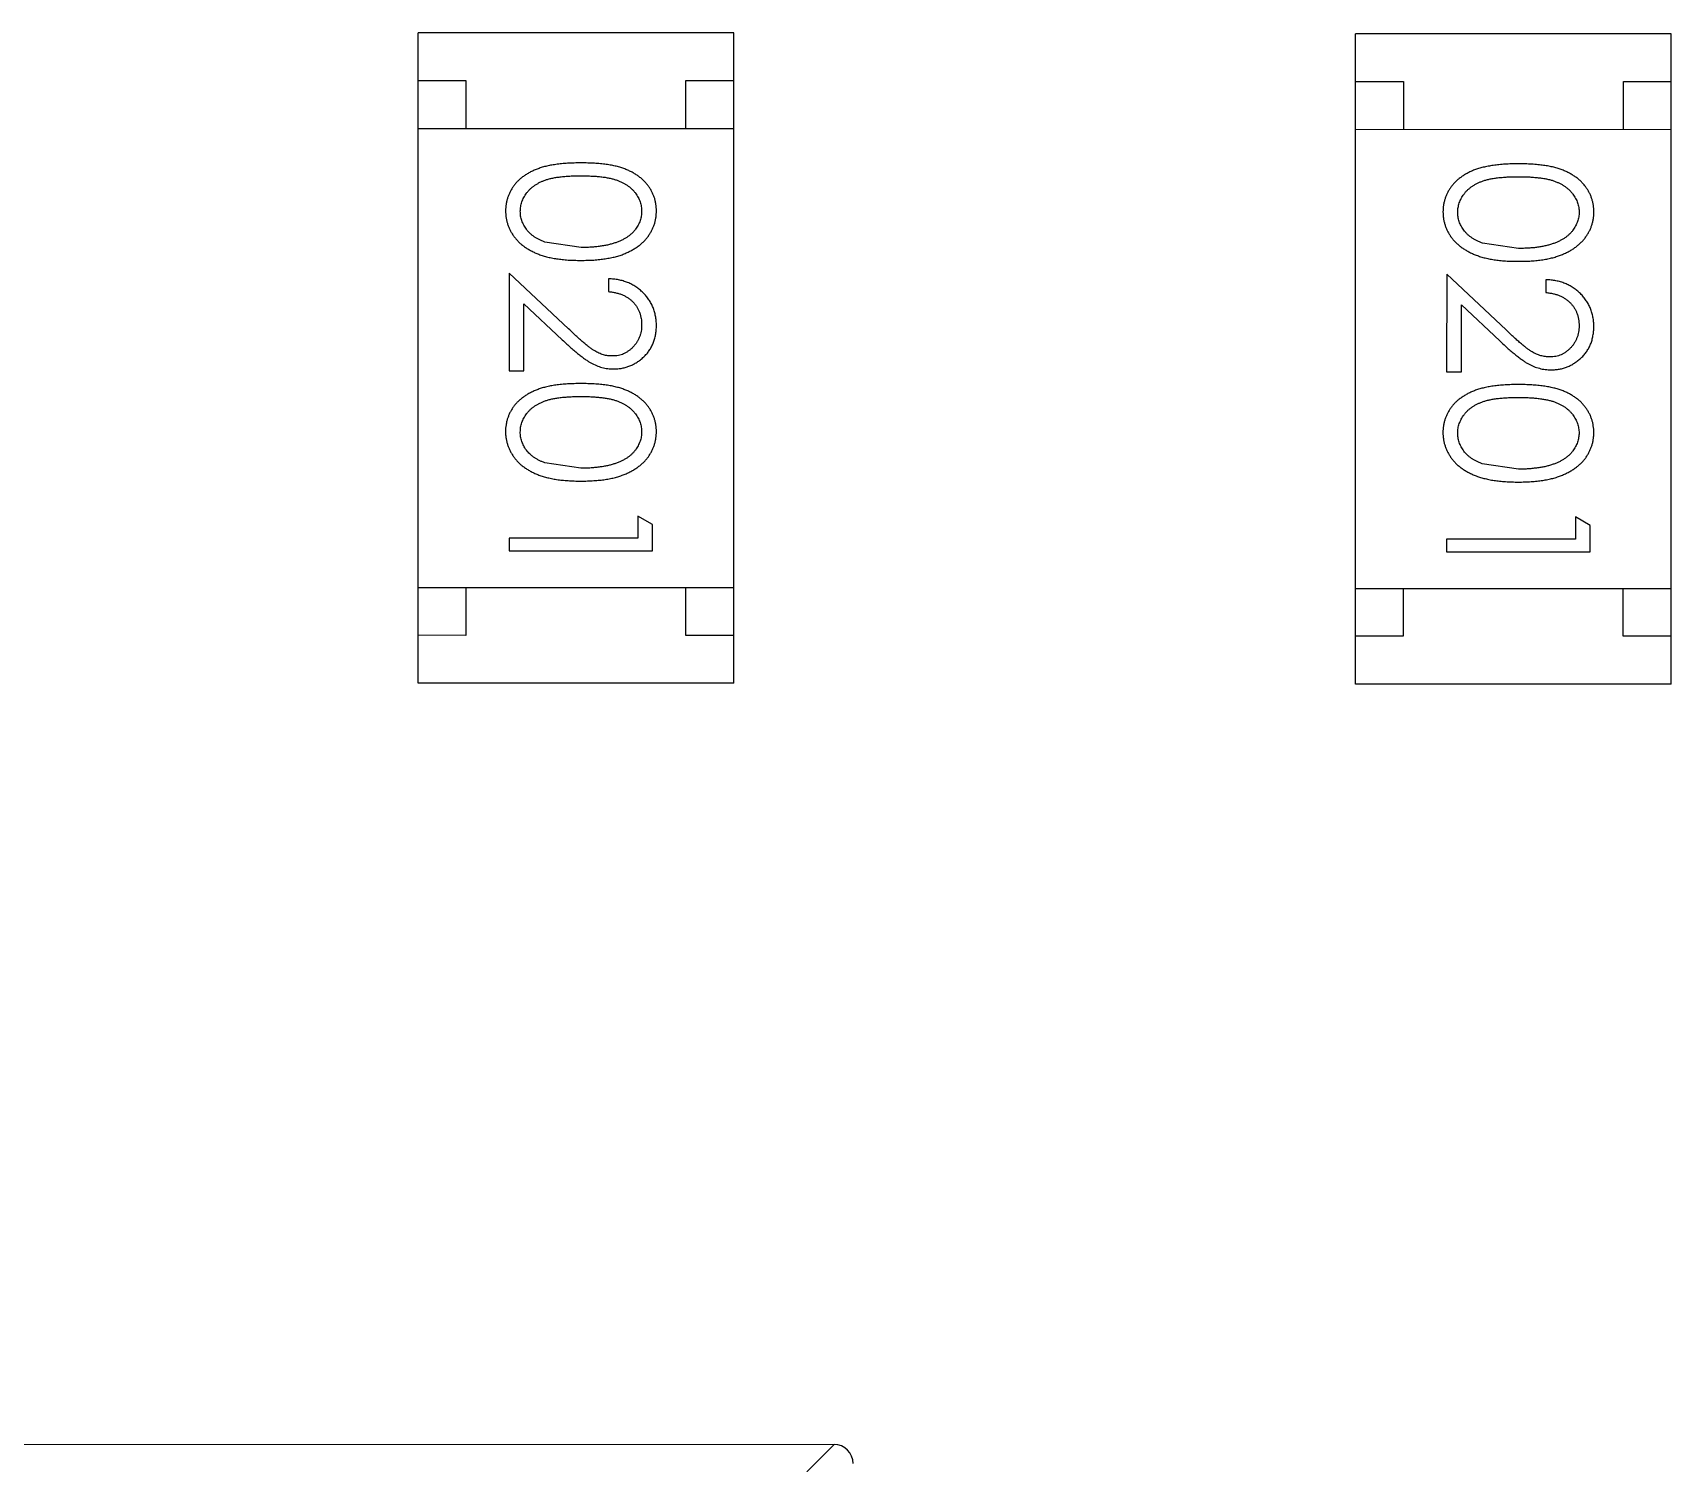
# Model space of a CAD drawing. Header units: inches. Extents: x -29 to 164, y -51 to 83.
# Drawn here: x 154.204 to 155.917, y 27.205 to 28.7 of the extents above; entities that cross this region are included whole.
import ezdxf

# ---------------------------------------------------------------- set-up
doc = ezdxf.new("R2010")
doc.units = ezdxf.units.IN
doc.header["$LTSCALE"] = 1.21
doc.header["$MEASUREMENT"] = 0
doc.layers.get('0').update_dxf_attribs({"linetype": 'CONTINUOUS'})

msp = doc.modelspace()

# ---------------------------------------------------------------- linework, layer by layer
at = {"color": 7, "linetype": 'Continuous'}
for p, q in [((154.6065, 28.0204), (154.6066, 28.7004)), ((154.9366, 28.7003), (154.6066, 28.7004)), ((154.9365, 28.0203), (154.9366, 28.7003)), ((155.5866, 28.0194), (155.5867, 28.6994)), ((155.9167, 28.6993), (155.5867, 28.6994)), ((155.9166, 28.0193), (155.9167, 28.6993)), ((154.6066, 28.6504), (154.6566, 28.6503)), ((154.6566, 28.6503), (154.6566, 28.6003)), ((154.8866, 28.6503), (154.9366, 28.6503)), ((154.8866, 28.6003), (154.8866, 28.6503)), ((155.5867, 28.6494), (155.6367, 28.6494)), ((155.6367, 28.6494), (155.6367, 28.5994)), ((155.8667, 28.6493), (155.9167, 28.6493)), ((155.8667, 28.5993), (155.8667, 28.6493)), ((154.6066, 28.6004), (154.9366, 28.6003)), ((155.5867, 28.5994), (155.9167, 28.5993)), ((154.7769, 28.4758), (154.7392, 28.4815)), ((155.757, 28.4748), (155.7193, 28.4805)), ((154.7019, 28.4489), (154.7018, 28.347)), ((154.7639, 28.3907), (154.7019, 28.4489)), ((154.8057, 28.4431), (154.8057, 28.4297)), ((155.682, 28.4479), (155.6819, 28.346)), ((155.744, 28.3897), (155.682, 28.4479)), ((155.7858, 28.4421), (155.7858, 28.4287)), ((154.7172, 28.347), (154.7172, 28.4168)), ((154.7172, 28.4168), (154.7573, 28.3793)), ((155.6973, 28.346), (155.6973, 28.4158)), ((155.6973, 28.4158), (155.7374, 28.3783)), ((154.7018, 28.347), (154.7172, 28.347)), ((155.6819, 28.346), (155.6973, 28.346)), ((154.7768, 28.2451), (154.7391, 28.2507)), ((155.7569, 28.2441), (155.7192, 28.2498)), ((154.8364, 28.195), (154.8364, 28.172)), ((154.8518, 28.1862), (154.8364, 28.195)), ((154.8518, 28.1585), (154.8518, 28.1862)), ((155.8165, 28.1941), (155.8165, 28.171)), ((155.8319, 28.1852), (155.8165, 28.1941)), ((155.8319, 28.1575), (155.8319, 28.1852)), ((154.8364, 28.172), (154.7018, 28.172)), ((154.7018, 28.172), (154.7018, 28.1585)), ((155.8165, 28.171), (155.6819, 28.171)), ((155.6819, 28.171), (155.6819, 28.1575)), ((154.7018, 28.1585), (154.8518, 28.1585)), ((155.6819, 28.1575), (155.8319, 28.1575)), ((154.6065, 28.1204), (154.9365, 28.1203)), ((154.6565, 28.1203), (154.6565, 28.0703)), ((154.8865, 28.0703), (154.8865, 28.1203)), ((155.5866, 28.1194), (155.9166, 28.1193)), ((155.6366, 28.1194), (155.6366, 28.0694)), ((155.8666, 28.0693), (155.8666, 28.1193)), ((154.6565, 28.0703), (154.6065, 28.0704)), ((154.9365, 28.0703), (154.8865, 28.0703)), ((155.6366, 28.0694), (155.5866, 28.0694)), ((155.9166, 28.0693), (155.8666, 28.0693)), ((154.9365, 28.0203), (154.6065, 28.0204)), ((155.9166, 28.0193), (155.5866, 28.0194)), ((153.3814, 27.2247), (155.0414, 27.2243)), ((154.9503, 27.1329), (155.0417, 27.2243))]:
    msp.add_line(p, q, dxfattribs=at)
msp.add_arc((155.0414, 27.2043), 0.02, 359.988, 89.988, dxfattribs=at)
for points, knots in [([(154.7768, 28.5643), (154.7744, 28.5643), (154.7698, 28.5642), (154.763, 28.5639), (154.7567, 28.5634), (154.7507, 28.5627), (154.7452, 28.5618), (154.7401, 28.5608), (154.7353, 28.5594), (154.731, 28.5579), (154.727, 28.5562), (154.7233, 28.5544), (154.7198, 28.5524), (154.7166, 28.5502), (154.7136, 28.5479), (154.7109, 28.5454), (154.7085, 28.5428), (154.7063, 28.54), (154.7044, 28.5371), (154.7027, 28.534), (154.7012, 28.5309), (154.7001, 28.5277), (154.6992, 28.5245), (154.6985, 28.5211), (154.6981, 28.5177), (154.6981, 28.5153), (154.698, 28.5142)], [0, 0, 0, 0, 0.068113, 0.132564, 0.193427, 0.250218, 0.303569, 0.353576, 0.400235, 0.443586, 0.484619, 0.524292, 0.56238, 0.599049, 0.63494, 0.669782, 0.704009, 0.737842, 0.771098, 0.803896, 0.836415, 0.868639, 0.900715, 0.933378, 0.966213, 1, 1, 1, 1]), ([(154.8557, 28.5141), (154.8557, 28.5153), (154.8557, 28.5176), (154.8553, 28.5211), (154.8546, 28.5245), (154.8537, 28.5277), (154.8525, 28.531), (154.851, 28.5341), (154.8493, 28.5371), (154.8474, 28.5401), (154.8452, 28.5429), (154.8427, 28.5455), (154.84, 28.548), (154.837, 28.5503), (154.8338, 28.5525), (154.8304, 28.5545), (154.8267, 28.5563), (154.8227, 28.558), (154.8184, 28.5595), (154.8137, 28.5608), (154.8086, 28.5619), (154.8031, 28.5627), (154.7971, 28.5634), (154.7907, 28.5639), (154.7839, 28.5642), (154.7792, 28.5643), (154.7768, 28.5643)], [0, 0, 0, 0, 0.033742, 0.066533, 0.099153, 0.13154, 0.164087, 0.196563, 0.229707, 0.263315, 0.297504, 0.331686, 0.366482, 0.4021, 0.438958, 0.476748, 0.515985, 0.556589, 0.599519, 0.645765, 0.695487, 0.748721, 0.805687, 0.866754, 0.931405, 1, 1, 1, 1]), ([(155.7569, 28.5633), (155.7545, 28.5633), (155.7499, 28.5633), (155.7431, 28.563), (155.7368, 28.5625), (155.7308, 28.5617), (155.7253, 28.5608), (155.7202, 28.5598), (155.7154, 28.5585), (155.7111, 28.557), (155.7071, 28.5553), (155.7034, 28.5534), (155.6999, 28.5514), (155.6967, 28.5492), (155.6937, 28.5469), (155.691, 28.5444), (155.6886, 28.5418), (155.6864, 28.539), (155.6845, 28.5361), (155.6828, 28.5331), (155.6813, 28.53), (155.6802, 28.5268), (155.6793, 28.5235), (155.6786, 28.5201), (155.6782, 28.5167), (155.6782, 28.5143), (155.6781, 28.5132)], [0, 0, 0, 0, 0.068113, 0.132564, 0.193427, 0.250218, 0.303569, 0.353576, 0.400235, 0.443586, 0.484619, 0.524292, 0.56238, 0.599049, 0.63494, 0.669782, 0.704009, 0.737842, 0.771098, 0.803896, 0.836415, 0.868639, 0.900715, 0.933378, 0.966213, 1, 1, 1, 1]), ([(155.8358, 28.5131), (155.8358, 28.5143), (155.8358, 28.5166), (155.8354, 28.5201), (155.8347, 28.5235), (155.8338, 28.5268), (155.8326, 28.53), (155.8311, 28.5331), (155.8294, 28.5361), (155.8275, 28.5391), (155.8253, 28.5419), (155.8228, 28.5446), (155.8201, 28.547), (155.8171, 28.5494), (155.8139, 28.5515), (155.8105, 28.5535), (155.8068, 28.5554), (155.8028, 28.557), (155.7985, 28.5585), (155.7938, 28.5598), (155.7887, 28.5609), (155.7832, 28.5618), (155.7772, 28.5624), (155.7708, 28.563), (155.764, 28.5633), (155.7593, 28.5633), (155.7569, 28.5633)], [0, 0, 0, 0, 0.033742, 0.066533, 0.099153, 0.13154, 0.164087, 0.196563, 0.229707, 0.263315, 0.297504, 0.331686, 0.366482, 0.4021, 0.438958, 0.476748, 0.515985, 0.556589, 0.599519, 0.645765, 0.695487, 0.748721, 0.805687, 0.866754, 0.931405, 1, 1, 1, 1]), ([(154.7134, 28.5137), (154.7135, 28.5153), (154.7137, 28.5187), (154.715, 28.5235), (154.717, 28.5283), (154.7194, 28.532), (154.7217, 28.5349), (154.7236, 28.5369), (154.7258, 28.5388), (154.7281, 28.5406), (154.7306, 28.5422), (154.7333, 28.5437), (154.7362, 28.5451), (154.7393, 28.5463), (154.7428, 28.5474), (154.7465, 28.5483), (154.7507, 28.5491), (154.7552, 28.5497), (154.7601, 28.5502), (154.7653, 28.5506), (154.771, 28.5508), (154.7749, 28.5508), (154.7769, 28.5508)], [0, 0, 0, 0, 0.060034, 0.120278, 0.182348, 0.247919, 0.281641, 0.315701, 0.350322, 0.385703, 0.421819, 0.459196, 0.497866, 0.538301, 0.58121, 0.628183, 0.679403, 0.734699, 0.794074, 0.858416, 0.927049, 1, 1, 1, 1]), ([(154.7769, 28.5508), (154.7789, 28.5508), (154.7828, 28.5508), (154.7885, 28.5505), (154.7938, 28.5502), (154.7987, 28.5497), (154.8032, 28.5491), (154.8073, 28.5482), (154.8111, 28.5473), (154.8145, 28.5462), (154.8176, 28.545), (154.8205, 28.5436), (154.8232, 28.5421), (154.8257, 28.5405), (154.828, 28.5388), (154.8302, 28.5369), (154.8321, 28.5349), (154.8344, 28.532), (154.8367, 28.5283), (154.8389, 28.5236), (154.8401, 28.5186), (154.8403, 28.5153), (154.8403, 28.5137)], [0, 0, 0, 0, 0.073302, 0.142286, 0.206253, 0.266017, 0.321612, 0.372532, 0.419497, 0.462398, 0.502825, 0.541489, 0.579034, 0.615143, 0.650298, 0.684912, 0.718701, 0.752189, 0.817245, 0.879117, 0.939613, 1, 1, 1, 1]), ([(155.6935, 28.5127), (155.6936, 28.5144), (155.6938, 28.5177), (155.6951, 28.5225), (155.6971, 28.5273), (155.6995, 28.531), (155.7018, 28.5339), (155.7037, 28.536), (155.7059, 28.5378), (155.7082, 28.5396), (155.7107, 28.5412), (155.7134, 28.5427), (155.7163, 28.5441), (155.7194, 28.5453), (155.7229, 28.5464), (155.7266, 28.5473), (155.7308, 28.5481), (155.7353, 28.5488), (155.7402, 28.5492), (155.7454, 28.5496), (155.7511, 28.5498), (155.755, 28.5498), (155.757, 28.5498)], [0, 0, 0, 0, 0.060034, 0.120278, 0.182348, 0.247919, 0.281641, 0.315701, 0.350322, 0.385703, 0.421819, 0.459196, 0.497866, 0.538301, 0.58121, 0.628183, 0.679403, 0.734699, 0.794074, 0.858416, 0.927049, 1, 1, 1, 1]), ([(155.757, 28.5498), (155.759, 28.5498), (155.7629, 28.5498), (155.7686, 28.5496), (155.7739, 28.5492), (155.7788, 28.5487), (155.7833, 28.5481), (155.7874, 28.5473), (155.7912, 28.5464), (155.7946, 28.5453), (155.7977, 28.544), (155.8006, 28.5427), (155.8033, 28.5412), (155.8058, 28.5395), (155.8081, 28.5378), (155.8103, 28.5359), (155.8122, 28.5339), (155.8145, 28.531), (155.8168, 28.5273), (155.819, 28.5226), (155.8202, 28.5177), (155.8204, 28.5143), (155.8204, 28.5127)], [0, 0, 0, 0, 0.073302, 0.142286, 0.206253, 0.266017, 0.321612, 0.372532, 0.419497, 0.462398, 0.502825, 0.541489, 0.579034, 0.615143, 0.650298, 0.684912, 0.718701, 0.752189, 0.817245, 0.879117, 0.939613, 1, 1, 1, 1]), ([(154.698, 28.5142), (154.6981, 28.513), (154.6981, 28.5106), (154.6985, 28.5071), (154.6992, 28.5036), (154.7001, 28.5003), (154.7013, 28.497), (154.7028, 28.4938), (154.7045, 28.4907), (154.7065, 28.4877), (154.7088, 28.4848), (154.7113, 28.4821), (154.7141, 28.4795), (154.7171, 28.4771), (154.7204, 28.4748), (154.724, 28.4728), (154.7278, 28.4708), (154.7318, 28.4691), (154.7362, 28.4674), (154.741, 28.4661), (154.7461, 28.4649), (154.7515, 28.464), (154.7573, 28.4633), (154.7635, 28.4627), (154.77, 28.4624), (154.7745, 28.4624), (154.7768, 28.4624)], [0, 0, 0, 0, 0.033824, 0.067298, 0.10028, 0.133019, 0.165736, 0.198792, 0.232372, 0.266409, 0.301016, 0.336196, 0.371972, 0.408574, 0.446394, 0.485225, 0.525372, 0.567224, 0.611081, 0.65775, 0.70702, 0.759235, 0.814484, 0.873227, 0.934937, 1, 1, 1, 1]), ([(154.7392, 28.4815), (154.7381, 28.4819), (154.7361, 28.4827), (154.7331, 28.484), (154.7304, 28.4855), (154.7279, 28.4871), (154.7256, 28.4888), (154.7234, 28.4907), (154.7215, 28.4927), (154.7193, 28.4955), (154.7169, 28.4992), (154.7149, 28.5039), (154.7136, 28.5087), (154.7135, 28.512), (154.7134, 28.5137)], [0, 0, 0, 0, 0.075949, 0.148549, 0.218996, 0.286119, 0.351826, 0.416074, 0.478265, 0.540325, 0.660405, 0.774606, 0.887187, 1, 1, 1, 1]), ([(154.7768, 28.4624), (154.7791, 28.4624), (154.7836, 28.4624), (154.7902, 28.4627), (154.7964, 28.4633), (154.8022, 28.464), (154.8077, 28.465), (154.8128, 28.4661), (154.8176, 28.4675), (154.822, 28.4691), (154.8261, 28.471), (154.8299, 28.4729), (154.8335, 28.475), (154.8368, 28.4772), (154.8398, 28.4796), (154.8426, 28.4822), (154.8451, 28.4849), (154.8473, 28.4878), (154.8493, 28.4908), (154.851, 28.4939), (154.8525, 28.497), (154.8537, 28.5003), (154.8546, 28.5036), (154.8553, 28.507), (154.8557, 28.5106), (154.8557, 28.5129), (154.8557, 28.5141)], [0, 0, 0, 0, 0.065278, 0.127205, 0.186168, 0.241675, 0.294115, 0.343609, 0.390387, 0.434463, 0.476646, 0.517002, 0.555936, 0.593716, 0.630057, 0.665601, 0.700745, 0.734917, 0.768681, 0.802087, 0.834849, 0.867433, 0.900138, 0.932806, 0.966212, 1, 1, 1, 1]), ([(154.8403, 28.5137), (154.8403, 28.512), (154.8401, 28.5087), (154.8388, 28.5039), (154.8367, 28.4992), (154.8344, 28.4955), (154.8321, 28.4926), (154.8301, 28.4906), (154.8278, 28.4886), (154.8254, 28.4868), (154.8226, 28.4851), (154.8197, 28.4836), (154.8165, 28.4821), (154.8131, 28.4808), (154.8094, 28.4797), (154.8055, 28.4786), (154.8013, 28.4778), (154.7969, 28.477), (154.7923, 28.4765), (154.7874, 28.4761), (154.7822, 28.4759), (154.7787, 28.4758), (154.7769, 28.4758)], [0, 0, 0, 0, 0.059689, 0.119507, 0.181075, 0.246162, 0.279894, 0.314468, 0.350403, 0.387474, 0.426147, 0.466624, 0.508745, 0.553328, 0.600058, 0.649177, 0.700552, 0.754894, 0.811825, 0.871514, 0.934319, 1, 1, 1, 1]), ([(155.6781, 28.5132), (155.6782, 28.512), (155.6782, 28.5096), (155.6786, 28.5061), (155.6793, 28.5026), (155.6802, 28.4993), (155.6814, 28.496), (155.6829, 28.4928), (155.6846, 28.4898), (155.6866, 28.4867), (155.6889, 28.4838), (155.6914, 28.4811), (155.6942, 28.4785), (155.6972, 28.4761), (155.7005, 28.4739), (155.7041, 28.4718), (155.7079, 28.4699), (155.7119, 28.4681), (155.7163, 28.4665), (155.7211, 28.4651), (155.7262, 28.464), (155.7316, 28.463), (155.7374, 28.4623), (155.7436, 28.4617), (155.7501, 28.4615), (155.7546, 28.4614), (155.7569, 28.4614)], [0, 0, 0, 0, 0.033824, 0.067298, 0.10028, 0.133019, 0.165736, 0.198792, 0.232372, 0.266409, 0.301016, 0.336196, 0.371972, 0.408574, 0.446394, 0.485225, 0.525372, 0.567224, 0.611081, 0.65775, 0.70702, 0.759235, 0.814484, 0.873227, 0.934937, 1, 1, 1, 1]), ([(155.7193, 28.4805), (155.7182, 28.4809), (155.7162, 28.4817), (155.7132, 28.483), (155.7105, 28.4845), (155.708, 28.4861), (155.7057, 28.4878), (155.7035, 28.4897), (155.7016, 28.4917), (155.6994, 28.4945), (155.697, 28.4982), (155.695, 28.5029), (155.6937, 28.5077), (155.6936, 28.5111), (155.6935, 28.5127)], [0, 0, 0, 0, 0.075949, 0.148549, 0.218996, 0.286119, 0.351826, 0.416074, 0.478265, 0.540325, 0.660405, 0.774606, 0.887187, 1, 1, 1, 1]), ([(155.7569, 28.4614), (155.7592, 28.4614), (155.7637, 28.4615), (155.7703, 28.4617), (155.7765, 28.4623), (155.7823, 28.463), (155.7878, 28.464), (155.7929, 28.4651), (155.7977, 28.4666), (155.8021, 28.4681), (155.8062, 28.47), (155.81, 28.4719), (155.8136, 28.474), (155.8169, 28.4762), (155.8199, 28.4787), (155.8227, 28.4812), (155.8252, 28.4839), (155.8274, 28.4868), (155.8294, 28.4898), (155.8311, 28.4929), (155.8326, 28.496), (155.8338, 28.4993), (155.8347, 28.5026), (155.8354, 28.5061), (155.8358, 28.5096), (155.8358, 28.5119), (155.8358, 28.5131)], [0, 0, 0, 0, 0.065278, 0.127205, 0.186168, 0.241675, 0.294115, 0.343609, 0.390387, 0.434463, 0.476646, 0.517002, 0.555936, 0.593716, 0.630057, 0.665601, 0.700745, 0.734917, 0.768681, 0.802087, 0.834849, 0.867433, 0.900138, 0.932806, 0.966212, 1, 1, 1, 1]), ([(155.8204, 28.5127), (155.8204, 28.511), (155.8202, 28.5078), (155.8189, 28.5029), (155.8168, 28.4982), (155.8145, 28.4945), (155.8122, 28.4916), (155.8102, 28.4896), (155.8079, 28.4876), (155.8055, 28.4858), (155.8027, 28.4841), (155.7998, 28.4826), (155.7966, 28.4811), (155.7932, 28.4798), (155.7895, 28.4787), (155.7856, 28.4776), (155.7814, 28.4768), (155.777, 28.476), (155.7724, 28.4755), (155.7675, 28.4751), (155.7623, 28.4749), (155.7588, 28.4749), (155.757, 28.4748)], [0, 0, 0, 0, 0.059689, 0.119507, 0.181075, 0.246162, 0.279894, 0.314468, 0.350403, 0.387474, 0.426147, 0.466624, 0.508745, 0.553328, 0.600058, 0.649177, 0.700552, 0.754894, 0.811825, 0.871514, 0.934319, 1, 1, 1, 1]), ([(154.8557, 28.3942), (154.8557, 28.3959), (154.8556, 28.3992), (154.8549, 28.404), (154.8538, 28.4086), (154.8523, 28.4131), (154.8503, 28.4173), (154.8479, 28.4213), (154.845, 28.4251), (154.8417, 28.4287), (154.8381, 28.4319), (154.8342, 28.4348), (154.83, 28.4372), (154.8256, 28.4393), (154.821, 28.4409), (154.8161, 28.4421), (154.811, 28.4429), (154.8075, 28.443), (154.8057, 28.4431)], [0, 0, 0, 0, 0.06445, 0.126725, 0.187421, 0.247417, 0.306749, 0.366595, 0.427749, 0.490235, 0.553031, 0.614805, 0.676505, 0.738096, 0.801021, 0.864897, 0.931209, 1, 1, 1, 1]), ([(155.8358, 28.3932), (155.8358, 28.3949), (155.8357, 28.3982), (155.835, 28.403), (155.8339, 28.4076), (155.8324, 28.4121), (155.8304, 28.4163), (155.828, 28.4203), (155.8251, 28.4241), (155.8218, 28.4277), (155.8182, 28.4309), (155.8143, 28.4338), (155.8101, 28.4363), (155.8057, 28.4383), (155.8011, 28.4399), (155.7962, 28.4411), (155.7911, 28.4419), (155.7876, 28.4421), (155.7858, 28.4421)], [0, 0, 0, 0, 0.06445, 0.126725, 0.187421, 0.247417, 0.306749, 0.366595, 0.427749, 0.490235, 0.553031, 0.614805, 0.676505, 0.738096, 0.801021, 0.864897, 0.931209, 1, 1, 1, 1]), ([(154.8057, 28.4297), (154.807, 28.4295), (154.8096, 28.4293), (154.8134, 28.4285), (154.817, 28.4276), (154.8203, 28.4264), (154.8234, 28.4248), (154.8262, 28.4231), (154.8289, 28.4211), (154.8313, 28.4188), (154.8334, 28.4164), (154.8353, 28.4138), (154.8368, 28.411), (154.8381, 28.4081), (154.8391, 28.405), (154.8398, 28.4017), (154.8402, 28.3984), (154.8403, 28.3961), (154.8403, 28.3949)], [0, 0, 0, 0, 0.073648, 0.143686, 0.210962, 0.275557, 0.338064, 0.399311, 0.4594, 0.51934, 0.579024, 0.637809, 0.695959, 0.754122, 0.813113, 0.873453, 0.935561, 1, 1, 1, 1]), ([(155.7858, 28.4287), (155.7871, 28.4286), (155.7898, 28.4283), (155.7935, 28.4276), (155.7971, 28.4266), (155.8004, 28.4254), (155.8035, 28.4239), (155.8063, 28.4221), (155.809, 28.4201), (155.8114, 28.4179), (155.8135, 28.4154), (155.8154, 28.4128), (155.8169, 28.41), (155.8182, 28.4071), (155.8192, 28.404), (155.8199, 28.4008), (155.8203, 28.3974), (155.8204, 28.3951), (155.8204, 28.3939)], [0, 0, 0, 0, 0.073648, 0.143686, 0.210962, 0.275557, 0.338064, 0.399311, 0.4594, 0.51934, 0.579024, 0.637809, 0.695959, 0.754122, 0.813113, 0.873453, 0.935561, 1, 1, 1, 1]), ([(154.8099, 28.3624), (154.8083, 28.3624), (154.805, 28.3625), (154.8002, 28.3636), (154.7956, 28.3653), (154.7918, 28.3673), (154.7887, 28.3693), (154.786, 28.3712), (154.7831, 28.3735), (154.7798, 28.3762), (154.7762, 28.3793), (154.7724, 28.3827), (154.7683, 28.3866), (154.7654, 28.3893), (154.7639, 28.3907)], [0, 0, 0, 0, 0.088014, 0.174976, 0.2638, 0.355443, 0.406413, 0.465519, 0.533076, 0.609353, 0.693899, 0.787171, 0.889197, 1, 1, 1, 1]), ([(154.8403, 28.3949), (154.8403, 28.3938), (154.8402, 28.3916), (154.8398, 28.3883), (154.8391, 28.3852), (154.8381, 28.3823), (154.8368, 28.3794), (154.8353, 28.3767), (154.8335, 28.3742), (154.8314, 28.3718), (154.8291, 28.3696), (154.8267, 28.3677), (154.8241, 28.366), (154.8215, 28.3646), (154.8188, 28.3636), (154.8159, 28.3629), (154.8129, 28.3624), (154.8109, 28.3624), (154.8099, 28.3624)], [0, 0, 0, 0, 0.068027, 0.133505, 0.19695, 0.26027, 0.322741, 0.384982, 0.448465, 0.513424, 0.578224, 0.640011, 0.700094, 0.760067, 0.819012, 0.877878, 0.938035, 1, 1, 1, 1]), ([(154.8111, 28.3489), (154.8126, 28.3489), (154.8155, 28.349), (154.8198, 28.3496), (154.824, 28.3506), (154.828, 28.3519), (154.8318, 28.3537), (154.8355, 28.3559), (154.8391, 28.3584), (154.8425, 28.3614), (154.8456, 28.3646), (154.8483, 28.3681), (154.8506, 28.3719), (154.8525, 28.3759), (154.8539, 28.3801), (154.8549, 28.3846), (154.8556, 28.3893), (154.8557, 28.3926), (154.8557, 28.3942)], [0, 0, 0, 0, 0.06271, 0.123347, 0.183401, 0.242828, 0.302097, 0.36242, 0.423725, 0.487032, 0.550491, 0.612709, 0.674265, 0.73617, 0.799211, 0.863483, 0.930525, 1, 1, 1, 1]), ([(155.79, 28.3614), (155.7884, 28.3614), (155.7851, 28.3616), (155.7804, 28.3626), (155.7757, 28.3643), (155.7719, 28.3663), (155.7688, 28.3683), (155.7661, 28.3702), (155.7632, 28.3726), (155.7599, 28.3752), (155.7563, 28.3783), (155.7525, 28.3818), (155.7484, 28.3856), (155.7455, 28.3883), (155.744, 28.3897)], [0, 0, 0, 0, 0.088014, 0.174976, 0.2638, 0.355443, 0.406413, 0.465519, 0.533076, 0.609353, 0.693899, 0.787171, 0.889197, 1, 1, 1, 1]), ([(155.8204, 28.3939), (155.8204, 28.3928), (155.8203, 28.3906), (155.8199, 28.3874), (155.8192, 28.3842), (155.8182, 28.3813), (155.8169, 28.3784), (155.8154, 28.3757), (155.8136, 28.3732), (155.8115, 28.3708), (155.8092, 28.3686), (155.8068, 28.3667), (155.8042, 28.365), (155.8016, 28.3637), (155.7989, 28.3626), (155.796, 28.3619), (155.793, 28.3615), (155.791, 28.3614), (155.79, 28.3614)], [0, 0, 0, 0, 0.068027, 0.133505, 0.19695, 0.26027, 0.322741, 0.384982, 0.448465, 0.513424, 0.578224, 0.640011, 0.700094, 0.760067, 0.819012, 0.877878, 0.938035, 1, 1, 1, 1]), ([(155.7912, 28.3479), (155.7927, 28.348), (155.7956, 28.348), (155.7999, 28.3486), (155.8041, 28.3496), (155.8081, 28.3509), (155.8119, 28.3528), (155.8156, 28.3549), (155.8192, 28.3575), (155.8226, 28.3604), (155.8257, 28.3636), (155.8284, 28.3671), (155.8307, 28.3709), (155.8326, 28.3749), (155.834, 28.3791), (155.835, 28.3836), (155.8357, 28.3883), (155.8358, 28.3916), (155.8358, 28.3932)], [0, 0, 0, 0, 0.06271, 0.123347, 0.183401, 0.242828, 0.302097, 0.36242, 0.423725, 0.487032, 0.550491, 0.612709, 0.674265, 0.73617, 0.799211, 0.863483, 0.930525, 1, 1, 1, 1]), ([(154.7573, 28.3793), (154.7588, 28.3778), (154.7618, 28.375), (154.7661, 28.3711), (154.7703, 28.3675), (154.7742, 28.3643), (154.7778, 28.3615), (154.7812, 28.359), (154.7843, 28.3569), (154.7881, 28.3546), (154.7929, 28.3523), (154.7988, 28.3503), (154.8049, 28.3491), (154.809, 28.349), (154.8111, 28.3489)], [0, 0, 0, 0, 0.09953, 0.192079, 0.277712, 0.357454, 0.429648, 0.495771, 0.555538, 0.608657, 0.707578, 0.804328, 0.901298, 1, 1, 1, 1]), ([(155.7374, 28.3783), (155.7389, 28.3768), (155.7419, 28.3741), (155.7462, 28.3701), (155.7504, 28.3666), (155.7543, 28.3634), (155.7579, 28.3605), (155.7613, 28.358), (155.7644, 28.3559), (155.7682, 28.3536), (155.773, 28.3513), (155.7789, 28.3494), (155.785, 28.3481), (155.7891, 28.348), (155.7912, 28.3479)], [0, 0, 0, 0, 0.09953, 0.192079, 0.277712, 0.357454, 0.429648, 0.495771, 0.555538, 0.608657, 0.707578, 0.804328, 0.901298, 1, 1, 1, 1]), ([(154.7768, 28.3335), (154.7744, 28.3335), (154.7698, 28.3335), (154.763, 28.3332), (154.7566, 28.3327), (154.7507, 28.332), (154.7452, 28.3311), (154.74, 28.33), (154.7353, 28.3287), (154.731, 28.3272), (154.727, 28.3255), (154.7232, 28.3236), (154.7198, 28.3216), (154.7166, 28.3194), (154.7136, 28.3171), (154.7109, 28.3147), (154.7084, 28.312), (154.7062, 28.3092), (154.7043, 28.3063), (154.7026, 28.3033), (154.7012, 28.3002), (154.7, 28.297), (154.6991, 28.2937), (154.6985, 28.2904), (154.698, 28.2869), (154.698, 28.2846), (154.698, 28.2834)], [0, 0, 0, 0, 0.068113, 0.132564, 0.193427, 0.250218, 0.303569, 0.353576, 0.400235, 0.443586, 0.484619, 0.524292, 0.56238, 0.599049, 0.63494, 0.669782, 0.704009, 0.737842, 0.771098, 0.803896, 0.836415, 0.868639, 0.900715, 0.933378, 0.966213, 1, 1, 1, 1]), ([(154.7134, 28.2829), (154.7135, 28.2846), (154.7136, 28.2879), (154.7149, 28.2928), (154.717, 28.2975), (154.7194, 28.3013), (154.7217, 28.3041), (154.7236, 28.3062), (154.7258, 28.3081), (154.7281, 28.3098), (154.7306, 28.3115), (154.7333, 28.3129), (154.7362, 28.3143), (154.7393, 28.3155), (154.7427, 28.3166), (154.7465, 28.3175), (154.7506, 28.3183), (154.7551, 28.319), (154.76, 28.3194), (154.7653, 28.3198), (154.7709, 28.32), (154.7748, 28.32), (154.7768, 28.3201)], [0, 0, 0, 0, 0.060034, 0.120278, 0.182348, 0.247919, 0.281641, 0.315701, 0.350322, 0.385703, 0.421819, 0.459196, 0.497866, 0.538301, 0.58121, 0.628183, 0.679403, 0.734699, 0.794074, 0.858416, 0.927049, 1, 1, 1, 1]), ([(154.8557, 28.2833), (154.8557, 28.2845), (154.8556, 28.2869), (154.8552, 28.2903), (154.8546, 28.2937), (154.8536, 28.297), (154.8525, 28.3002), (154.851, 28.3033), (154.8493, 28.3063), (154.8473, 28.3093), (154.8451, 28.3121), (154.8427, 28.3148), (154.8399, 28.3172), (154.837, 28.3196), (154.8338, 28.3217), (154.8303, 28.3237), (154.8266, 28.3256), (154.8227, 28.3272), (154.8184, 28.3287), (154.8137, 28.33), (154.8086, 28.3311), (154.803, 28.332), (154.797, 28.3327), (154.7907, 28.3332), (154.7839, 28.3335), (154.7792, 28.3335), (154.7768, 28.3335)], [0, 0, 0, 0, 0.033742, 0.066533, 0.099153, 0.13154, 0.164087, 0.196563, 0.229707, 0.263315, 0.297504, 0.331686, 0.366482, 0.4021, 0.438958, 0.476748, 0.515985, 0.556589, 0.599519, 0.645765, 0.695487, 0.748721, 0.805687, 0.866754, 0.931405, 1, 1, 1, 1]), ([(154.7768, 28.3201), (154.7789, 28.32), (154.7828, 28.32), (154.7884, 28.3198), (154.7937, 28.3194), (154.7986, 28.3189), (154.8031, 28.3183), (154.8073, 28.3175), (154.811, 28.3166), (154.8144, 28.3155), (154.8176, 28.3142), (154.8205, 28.3129), (154.8232, 28.3114), (154.8257, 28.3097), (154.828, 28.308), (154.8301, 28.3061), (154.8321, 28.3041), (154.8343, 28.3012), (154.8367, 28.2975), (154.8388, 28.2928), (154.84, 28.2879), (154.8402, 28.2846), (154.8403, 28.2829)], [0, 0, 0, 0, 0.073302, 0.142286, 0.206253, 0.266017, 0.321612, 0.372532, 0.419497, 0.462398, 0.502825, 0.541489, 0.579034, 0.615143, 0.650298, 0.684912, 0.718701, 0.752189, 0.817245, 0.879117, 0.939613, 1, 1, 1, 1]), ([(155.7569, 28.3325), (155.7545, 28.3325), (155.7499, 28.3325), (155.7431, 28.3322), (155.7367, 28.3317), (155.7308, 28.331), (155.7253, 28.3301), (155.7201, 28.329), (155.7154, 28.3277), (155.7111, 28.3262), (155.7071, 28.3245), (155.7033, 28.3226), (155.6999, 28.3206), (155.6967, 28.3184), (155.6937, 28.3161), (155.691, 28.3137), (155.6885, 28.311), (155.6863, 28.3082), (155.6844, 28.3053), (155.6827, 28.3023), (155.6813, 28.2992), (155.6801, 28.296), (155.6792, 28.2927), (155.6786, 28.2894), (155.6781, 28.2859), (155.6781, 28.2836), (155.6781, 28.2824)], [0, 0, 0, 0, 0.068113, 0.132564, 0.193427, 0.250218, 0.303569, 0.353576, 0.400235, 0.443586, 0.484619, 0.524292, 0.56238, 0.599049, 0.63494, 0.669782, 0.704009, 0.737842, 0.771098, 0.803896, 0.836415, 0.868639, 0.900715, 0.933378, 0.966213, 1, 1, 1, 1]), ([(155.6935, 28.2819), (155.6936, 28.2836), (155.6937, 28.2869), (155.695, 28.2918), (155.6971, 28.2965), (155.6995, 28.3003), (155.7018, 28.3031), (155.7037, 28.3052), (155.7059, 28.3071), (155.7082, 28.3088), (155.7107, 28.3105), (155.7134, 28.3119), (155.7163, 28.3133), (155.7194, 28.3145), (155.7228, 28.3156), (155.7266, 28.3166), (155.7307, 28.3173), (155.7352, 28.318), (155.7401, 28.3184), (155.7454, 28.3188), (155.751, 28.3191), (155.7549, 28.3191), (155.7569, 28.3191)], [0, 0, 0, 0, 0.060034, 0.120278, 0.182348, 0.247919, 0.281641, 0.315701, 0.350322, 0.385703, 0.421819, 0.459196, 0.497866, 0.538301, 0.58121, 0.628183, 0.679403, 0.734699, 0.794074, 0.858416, 0.927049, 1, 1, 1, 1]), ([(155.8358, 28.2824), (155.8358, 28.2835), (155.8357, 28.2859), (155.8353, 28.2893), (155.8347, 28.2927), (155.8337, 28.296), (155.8326, 28.2992), (155.8311, 28.3023), (155.8294, 28.3054), (155.8274, 28.3083), (155.8252, 28.3111), (155.8228, 28.3138), (155.82, 28.3163), (155.8171, 28.3186), (155.8139, 28.3207), (155.8104, 28.3228), (155.8067, 28.3246), (155.8028, 28.3263), (155.7985, 28.3277), (155.7938, 28.329), (155.7887, 28.3301), (155.7831, 28.331), (155.7771, 28.3317), (155.7708, 28.3322), (155.764, 28.3325), (155.7593, 28.3325), (155.7569, 28.3325)], [0, 0, 0, 0, 0.033742, 0.066533, 0.099153, 0.13154, 0.164087, 0.196563, 0.229707, 0.263315, 0.297504, 0.331686, 0.366482, 0.4021, 0.438958, 0.476748, 0.515985, 0.556589, 0.599519, 0.645765, 0.695487, 0.748721, 0.805687, 0.866754, 0.931405, 1, 1, 1, 1]), ([(155.7569, 28.3191), (155.759, 28.3191), (155.7629, 28.3191), (155.7685, 28.3188), (155.7738, 28.3185), (155.7787, 28.3179), (155.7832, 28.3173), (155.7874, 28.3165), (155.7911, 28.3156), (155.7945, 28.3145), (155.7977, 28.3132), (155.8006, 28.3119), (155.8033, 28.3104), (155.8058, 28.3088), (155.8081, 28.307), (155.8102, 28.3051), (155.8122, 28.3031), (155.8144, 28.3002), (155.8168, 28.2965), (155.8189, 28.2918), (155.8201, 28.2869), (155.8203, 28.2836), (155.8204, 28.2819)], [0, 0, 0, 0, 0.073302, 0.142286, 0.206253, 0.266017, 0.321612, 0.372532, 0.419497, 0.462398, 0.502825, 0.541489, 0.579034, 0.615143, 0.650298, 0.684912, 0.718701, 0.752189, 0.817245, 0.879117, 0.939613, 1, 1, 1, 1]), ([(154.698, 28.2834), (154.698, 28.2822), (154.698, 28.2798), (154.6985, 28.2763), (154.6991, 28.2729), (154.7001, 28.2695), (154.7013, 28.2663), (154.7027, 28.2631), (154.7045, 28.26), (154.7065, 28.257), (154.7087, 28.2541), (154.7112, 28.2513), (154.714, 28.2487), (154.7171, 28.2463), (154.7204, 28.2441), (154.7239, 28.242), (154.7277, 28.2401), (154.7318, 28.2383), (154.7362, 28.2367), (154.7409, 28.2354), (154.746, 28.2342), (154.7515, 28.2332), (154.7573, 28.2325), (154.7635, 28.232), (154.77, 28.2317), (154.7745, 28.2316), (154.7768, 28.2316)], [0, 0, 0, 0, 0.033824, 0.067298, 0.10028, 0.133019, 0.165736, 0.198792, 0.232372, 0.266409, 0.301016, 0.336196, 0.371972, 0.408574, 0.446394, 0.485225, 0.525372, 0.567224, 0.611081, 0.65775, 0.70702, 0.759235, 0.814484, 0.873227, 0.934937, 1, 1, 1, 1]), ([(154.7391, 28.2507), (154.7381, 28.2511), (154.736, 28.2519), (154.7331, 28.2532), (154.7304, 28.2547), (154.7278, 28.2563), (154.7255, 28.258), (154.7234, 28.2599), (154.7215, 28.2619), (154.7192, 28.2647), (154.7169, 28.2684), (154.7149, 28.2731), (154.7136, 28.2779), (154.7134, 28.2813), (154.7134, 28.2829)], [0, 0, 0, 0, 0.075949, 0.148549, 0.218996, 0.286119, 0.351826, 0.416074, 0.478265, 0.540325, 0.660405, 0.774606, 0.887187, 1, 1, 1, 1]), ([(154.7768, 28.2316), (154.7791, 28.2316), (154.7836, 28.2317), (154.7901, 28.232), (154.7963, 28.2325), (154.8022, 28.2332), (154.8076, 28.2342), (154.8128, 28.2353), (154.8175, 28.2368), (154.8219, 28.2384), (154.826, 28.2402), (154.8299, 28.2421), (154.8334, 28.2442), (154.8367, 28.2464), (154.8398, 28.2489), (154.8425, 28.2514), (154.8451, 28.2541), (154.8473, 28.257), (154.8493, 28.26), (154.851, 28.2631), (154.8524, 28.2663), (154.8536, 28.2695), (154.8546, 28.2728), (154.8552, 28.2763), (154.8556, 28.2798), (154.8557, 28.2822), (154.8557, 28.2833)], [0, 0, 0, 0, 0.065278, 0.127205, 0.186168, 0.241675, 0.294115, 0.343609, 0.390387, 0.434463, 0.476646, 0.517002, 0.555936, 0.593716, 0.630057, 0.665601, 0.700745, 0.734917, 0.768681, 0.802087, 0.834849, 0.867433, 0.900138, 0.932806, 0.966212, 1, 1, 1, 1]), ([(154.8403, 28.2829), (154.8402, 28.2813), (154.84, 28.278), (154.8388, 28.2731), (154.8366, 28.2685), (154.8343, 28.2647), (154.832, 28.2618), (154.83, 28.2598), (154.8278, 28.2578), (154.8253, 28.256), (154.8226, 28.2544), (154.8196, 28.2528), (154.8165, 28.2514), (154.813, 28.25), (154.8094, 28.2489), (154.8055, 28.2478), (154.8013, 28.247), (154.7969, 28.2463), (154.7922, 28.2458), (154.7873, 28.2453), (154.7822, 28.2451), (154.7786, 28.2451), (154.7768, 28.2451)], [0, 0, 0, 0, 0.059689, 0.119507, 0.181075, 0.246162, 0.279894, 0.314468, 0.350403, 0.387474, 0.426147, 0.466624, 0.508745, 0.553328, 0.600058, 0.649177, 0.700552, 0.754894, 0.811825, 0.871514, 0.934319, 1, 1, 1, 1]), ([(155.6781, 28.2824), (155.6781, 28.2812), (155.6781, 28.2788), (155.6786, 28.2753), (155.6792, 28.2719), (155.6802, 28.2685), (155.6814, 28.2653), (155.6828, 28.2621), (155.6846, 28.259), (155.6866, 28.256), (155.6888, 28.2531), (155.6913, 28.2503), (155.6941, 28.2477), (155.6972, 28.2453), (155.7005, 28.2431), (155.704, 28.241), (155.7078, 28.2391), (155.7119, 28.2373), (155.7163, 28.2357), (155.721, 28.2344), (155.7261, 28.2332), (155.7316, 28.2322), (155.7374, 28.2315), (155.7436, 28.231), (155.7501, 28.2307), (155.7546, 28.2306), (155.7569, 28.2306)], [0, 0, 0, 0, 0.033824, 0.067298, 0.10028, 0.133019, 0.165736, 0.198792, 0.232372, 0.266409, 0.301016, 0.336196, 0.371972, 0.408574, 0.446394, 0.485225, 0.525372, 0.567224, 0.611081, 0.65775, 0.70702, 0.759235, 0.814484, 0.873227, 0.934937, 1, 1, 1, 1]), ([(155.7192, 28.2498), (155.7182, 28.2501), (155.7161, 28.2509), (155.7132, 28.2522), (155.7105, 28.2537), (155.7079, 28.2553), (155.7056, 28.2571), (155.7035, 28.2589), (155.7016, 28.2609), (155.6993, 28.2637), (155.697, 28.2674), (155.695, 28.2721), (155.6937, 28.277), (155.6935, 28.2803), (155.6935, 28.2819)], [0, 0, 0, 0, 0.075949, 0.148549, 0.218996, 0.286119, 0.351826, 0.416074, 0.478265, 0.540325, 0.660405, 0.774606, 0.887187, 1, 1, 1, 1]), ([(155.7569, 28.2306), (155.7592, 28.2306), (155.7637, 28.2307), (155.7702, 28.231), (155.7764, 28.2315), (155.7823, 28.2323), (155.7877, 28.2332), (155.7929, 28.2344), (155.7976, 28.2358), (155.802, 28.2374), (155.8061, 28.2392), (155.81, 28.2411), (155.8135, 28.2432), (155.8168, 28.2455), (155.8199, 28.2479), (155.8226, 28.2504), (155.8252, 28.2532), (155.8274, 28.256), (155.8294, 28.259), (155.8311, 28.2621), (155.8325, 28.2653), (155.8337, 28.2685), (155.8347, 28.2719), (155.8353, 28.2753), (155.8357, 28.2788), (155.8358, 28.2812), (155.8358, 28.2824)], [0, 0, 0, 0, 0.065278, 0.127205, 0.186168, 0.241675, 0.294115, 0.343609, 0.390387, 0.434463, 0.476646, 0.517002, 0.555936, 0.593716, 0.630057, 0.665601, 0.700745, 0.734917, 0.768681, 0.802087, 0.834849, 0.867433, 0.900138, 0.932806, 0.966212, 1, 1, 1, 1]), ([(155.8204, 28.2819), (155.8203, 28.2803), (155.8201, 28.277), (155.8189, 28.2721), (155.8167, 28.2675), (155.8144, 28.2637), (155.8121, 28.2609), (155.8101, 28.2588), (155.8079, 28.2569), (155.8054, 28.2551), (155.8027, 28.2534), (155.7997, 28.2518), (155.7966, 28.2504), (155.7932, 28.2491), (155.7895, 28.2479), (155.7856, 28.2468), (155.7814, 28.246), (155.777, 28.2453), (155.7723, 28.2448), (155.7674, 28.2443), (155.7623, 28.2441), (155.7587, 28.2441), (155.7569, 28.2441)], [0, 0, 0, 0, 0.059689, 0.119507, 0.181075, 0.246162, 0.279894, 0.314468, 0.350403, 0.387474, 0.426147, 0.466624, 0.508745, 0.553328, 0.600058, 0.649177, 0.700552, 0.754894, 0.811825, 0.871514, 0.934319, 1, 1, 1, 1])]:
    msp.add_open_spline(points, degree=3, knots=knots, dxfattribs=at)

doc.saveas('drawing.dxf')
